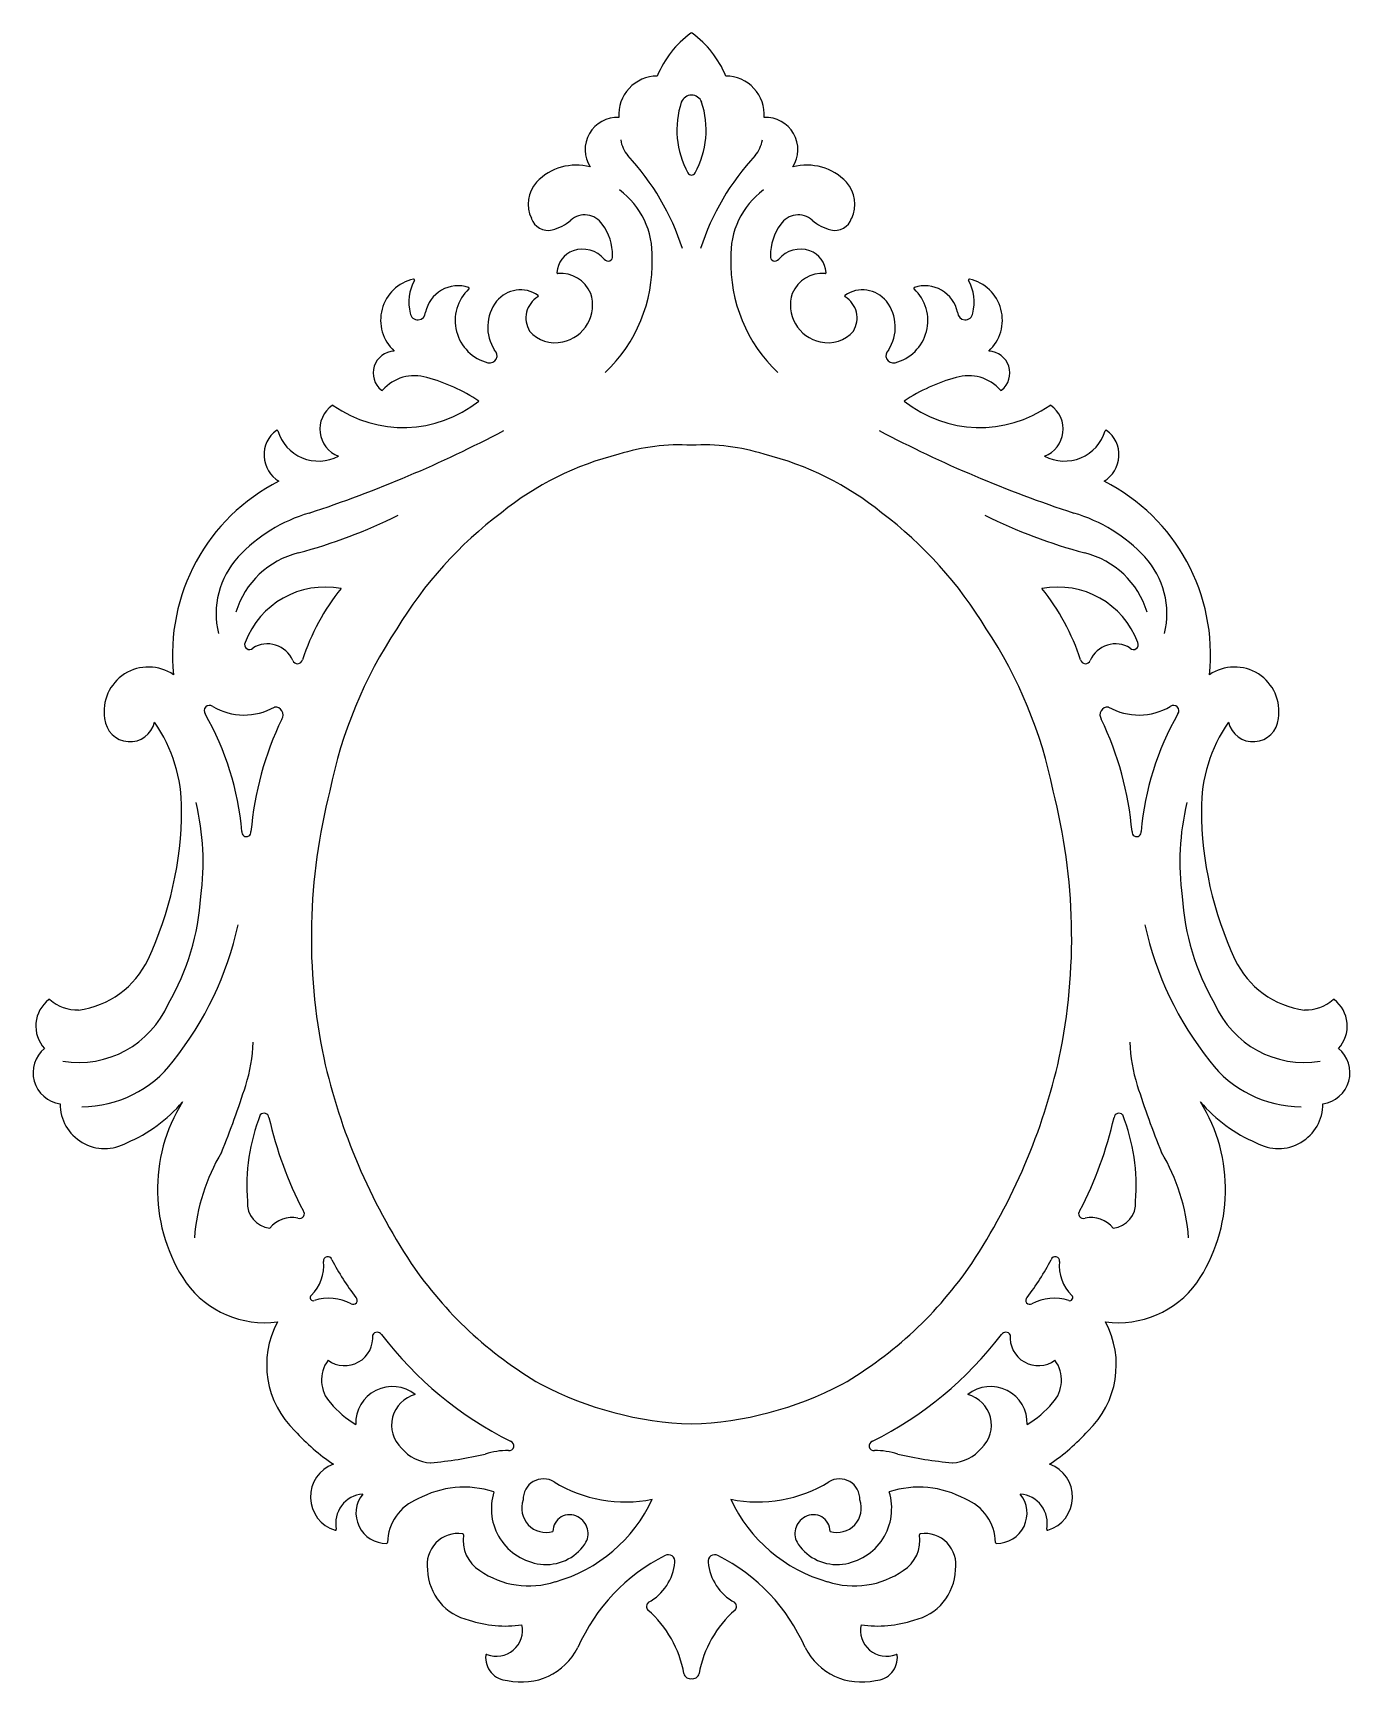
# Model space of a CAD drawing. Header units: millimetres. Extents: x 0 to 720, y 0 to 902.
import ezdxf

# ---------------------------------------------------------------- set-up
doc = ezdxf.new("R2010")
doc.units = ezdxf.units.MM

msp = doc.modelspace()

# ---------------------------------------------------------------- linework, layer by layer
for centre, radius, start, end in [((391.32, 858.24), 53.97, 125.81745, 157.9197), ((360.03, 901.6), 0.5, 54.18255, 125.81745), ((328.74, 858.24), 53.97, 22.0803, 54.18255), ((341.33, 857.44), 21.09, 90.05174, 184.26186), ((378.73, 857.44), 21.09, 355.73814, 89.94826), ((360.03, 862.06), 6.01, 90, 157.76951), ((360.03, 862.06), 6.01, 22.23049, 90), ((401.14, 849.13), 49.09, 161.95403, 208.62579), ((318.91, 849.13), 49.09, 331.37421, 18.04597), ((319.41, 838.34), 17.55, 87.10196, 212.93741), ((400.65, 838.34), 17.55, 327.06259, 92.89804), ((296.98, 800.2), 29.61, 74.9371, 136.92749), ((360.08, 826.69), 2.3, 208.09901, 268.70417), ((359.98, 826.69), 2.3, 271.29583, 331.90099), ((423.08, 800.2), 29.61, 43.07251, 105.0629), ((288.54, 808.42), 17.83, 137.71258, 205.60286), ((431.52, 808.42), 17.83, 334.39714, 42.28742), ((281.76, 803.98), 9.86, 199.33912, 282.69951), ((275.53, 823.02), 29.87, 286.32582, 308.38392), ((301.74, 791.25), 11.34, 32.96885, 132.519), ((287.99, 780.25), 28.92, 359.86354, 36.43236), ((432.07, 780.25), 28.92, 143.56764, 180.13646), ((418.31, 791.25), 11.34, 47.481, 147.03115), ((444.52, 823.02), 29.87, 231.61608, 253.67418), ((438.29, 803.98), 9.86, 257.30049, 340.66088), ((300.24, 769.97), 13.89, 110.59287, 175.4339), ((300.44, 768.21), 15.61, 40.36715, 109.01831), ((314.36, 779.9), 2.57, 217.82935, 6.3334), ((405.69, 779.9), 2.57, 173.6666, 322.17065), ((419.61, 768.21), 15.61, 70.98169, 139.63285), ((419.82, 769.97), 13.89, 4.5661, 69.40713), ((213.03, 745.03), 22.97, 102.61479, 227.41083), ((208.12, 766.96), 0.5, 331.26637, 102.61479), ((286.89, 771.03), 0.5, 175.4339, 275.08907), ((288.51, 752.86), 17.75, 22.49755, 95.08907), ((431.54, 752.86), 17.75, 84.91093, 157.50245), ((433.16, 771.03), 0.5, 264.91093, 4.5661), ((511.93, 766.96), 0.5, 77.38521, 208.73363), ((507.02, 745.03), 22.97, 312.58917, 77.38521), ((230.4, 754.75), 24.9, 151.26637, 193.82811), ((232.45, 745.62), 18.21, 71.77687, 168.40405), ((254.55, 744.75), 23.74, 133.12049, 255.87066), ((237.98, 762.44), 0.5, 313.12049, 71.77687), ((266.51, 744.86), 16.72, 54.95351, 141.34196), ((275.82, 758.14), 0.5, 300.64343, 54.95351), ((285.48, 753.21), 20.47, 281.65554, 18.34025), ((434.57, 753.21), 20.47, 161.65975, 258.34446), ((444.24, 758.14), 0.5, 125.04649, 239.35657), ((453.55, 744.86), 16.72, 38.65804, 125.04649), ((465.5, 744.75), 23.74, 284.12934, 46.87951), ((482.07, 762.44), 0.5, 108.22313, 226.87951), ((487.61, 745.62), 18.21, 11.59595, 108.22313), ((489.66, 754.75), 24.9, 346.17189, 28.73363), ((210.39, 749.42), 4.22, 188.57513, 358.05005), ((271.71, 741.17), 23.09, 142.24634, 212.93447), ((282.93, 746.12), 13.46, 120.64343, 211.74154), ((437.12, 746.12), 13.46, 328.25846, 59.35657), ((448.35, 741.17), 23.09, 327.06553, 37.75366), ((509.67, 749.42), 4.22, 181.94995, 351.42487), ((285.28, 750.71), 18.07, 220.21692, 283.88118), ((434.77, 750.71), 18.07, 256.11882, 319.78308), ((198.07, 716.04), 12.09, 92.78932, 230.94294), ((249.78, 725.56), 3.97, 255.09921, 50.10666), ((470.28, 725.56), 3.97, 129.89334, 284.90079), ((521.98, 716.04), 12.09, 309.05706, 87.21068), ((208.51, 691.61), 23.01, 72.95252, 138.96426), ((189.89, 619.22), 97.74, 56.53808, 74.95935), ((530.17, 619.22), 97.74, 105.04065, 123.46192), ((511.55, 691.61), 23.01, 41.03574, 107.04748), ((190.77, 707.05), 0.5, 230.94294, 318.96426), ((529.28, 707.05), 0.5, 221.03574, 309.05706), ((172.59, 685.37), 15.78, 124.72657, 249.35984), ((163.88, 697.93), 0.5, 54.86972, 124.72657), ((202.36, 752.62), 66.37, 234.86972, 308.61498), ((517.7, 752.62), 66.37, 231.38502, 305.13028), ((547.47, 685.37), 15.78, 290.64016, 55.27343), ((556.18, 697.93), 0.5, 55.27343, 125.13028), ((143.04, 671.29), 16.74, 126.67219, 239.20533), ((133.35, 684.31), 0.5, 16.98806, 126.67219), ((156.17, 691.28), 23.36, 196.98806, 297.69291), ((353.33, 567.42), 109.34, 86.48822, 107.61957), ((366.73, 567.42), 109.34, 72.38043, 93.51178), ((563.89, 691.28), 23.36, 242.30709, 343.01194), ((577.01, 671.29), 16.74, 300.79467, 53.32781), ((586.71, 684.31), 0.5, 53.32781, 163.01194), ((360.91, 509.73), 166.94, 104.10267, 128.90256), ((359.15, 509.73), 166.94, 51.09744, 75.89733), ((182.59, 562.09), 106.33, 116.90374, 185.97926), ((537.47, 562.09), 106.33, 354.02074, 63.09626), ((392.09, 459.55), 225.69, 127.06283, 148.8762), ((327.96, 459.55), 225.69, 31.1238, 52.93717), ((159.74, 552.26), 46.72, 79.25271, 159.55436), ((265.17, 520.34), 124.14, 141.18073, 161.73435), ((560.32, 552.26), 46.72, 20.44564, 100.74729), ((454.89, 520.34), 124.14, 18.26565, 38.81927), ((118.36, 567.46), 2.65, 154.85032, 315.03074), ((405.66, 439.1), 248.1, 146.45315, 168.73962), ((314.4, 439.1), 248.1, 11.26038, 33.54685), ((601.69, 567.46), 2.65, 224.96926, 25.14968), ((128.24, 552.9), 15, 23.44751, 122.25422), ((591.82, 552.9), 15, 57.74578, 156.55249), ((63.13, 530.94), 24.31, 55.67183, 189.28518), ((144.59, 559.8), 2.75, 199.78538, 348.48472), ((575.47, 559.8), 2.75, 191.51528, 340.21462), ((656.93, 530.94), 24.31, 350.71482, 124.32817), ((96.5, 531.32), 2.94, 53.30641, 216.7573), ((115.46, 562.8), 33.82, 239.42639, 299.34666), ((132.46, 529.11), 4.24, 325.99503, 95.76447), ((587.6, 529.11), 4.24, 84.23553, 214.00497), ((604.6, 562.8), 33.82, 240.65334, 300.57361), ((623.56, 531.32), 2.94, 323.2427, 126.69359), ((52.99, 528.3), 13.91, 185.30591, 346.26819), ((-1.45, 477.84), 82.71, 359.48065, 34.76203), ((-42.09, 451.85), 156.84, 4.93663, 29.70112), ((298.55, 449.29), 180.08, 154.5284, 174.93841), ((421.51, 449.29), 180.08, 5.06159, 25.4716), ((762.15, 451.85), 156.84, 150.29888, 175.06337), ((721.5, 477.84), 82.71, 145.23797, 180.51935), ((667.07, 528.3), 13.91, 193.73181, 354.69409), ((475.08, 407.16), 322.91, 165.58413, 191.75553), ((244.98, 407.16), 322.91, 348.24447, 14.41587), ((-112.92, 477.78), 194.18, 334.87436, 359.79714), ((832.97, 477.78), 194.18, 180.20286, 205.12564), ((116.66, 464.99), 2.52, 171.70515, 4.4493), ((603.4, 464.99), 2.52, 175.5507, 8.29485), ((18.65, 416.07), 48.86, 277.36962, 334.88284), ((701.4, 416.07), 48.86, 205.11716, 262.63038), ((19.62, 358.9), 18.12, 127.30935, 222.71997), ((8.94, 372.92), 0.5, 48.68066, 127.30935), ((24.35, 390.45), 22.84, 228.68066, 271.43837), ((695.71, 390.45), 22.84, 268.56163, 311.31934), ((711.12, 372.92), 0.5, 52.69065, 131.31934), ((700.44, 358.9), 18.12, 317.28003, 52.69065), ((17.14, 333.32), 17.14, 129.19726, 262.22105), ((702.92, 333.32), 17.14, 277.77895, 50.80274), ((489.3, 415.63), 338.6, 192.66932, 213.44752), ((230.75, 415.63), 338.6, 326.55248, 347.33068), ((39.23, 316.22), 24.41, 179.73123, 299.69108), ((20.27, 369.16), 80.39, 292.72092, 319.8765), ((158.84, 269.4), 90.8, 148.12185, 214.14931), ((561.21, 269.4), 90.8, 325.85069, 31.87815), ((699.78, 369.16), 80.39, 220.1235, 247.27908), ((680.83, 316.22), 24.41, 240.30892, 0.26877), ((222.97, 271.41), 106.09, 158.4739, 184.57156), ((126.25, 308.36), 2.79, 9.80166, 134.80538), ((336.11, 355.77), 212.35, 192.76869, 207.44499), ((383.95, 355.77), 212.35, 332.55501, 347.23131), ((593.8, 308.36), 2.79, 45.19462, 170.19834), ((497.08, 271.41), 106.09, 355.42844, 21.5261), ((131.05, 261.96), 13.86, 175.86664, 263.28906), ((589.01, 261.96), 13.86, 276.71094, 4.13336), ((141.57, 238.8), 15.35, 77.56693, 142.28917), ((145.85, 256.12), 2.53, 247.17898, 44.57501), ((574.2, 256.12), 2.53, 135.42499, 292.82102), ((578.49, 238.8), 15.35, 37.71083, 102.43307), ((136.39, 227.7), 22.58, 314.18929, 5.88442), ((161.14, 230.39), 2.31, 16.22527, 189.13214), ((291.34, 298.2), 144.53, 207.69123, 217.41218), ((387.77, 351.97), 218.82, 214.19218, 239.76802), ((332.29, 351.97), 218.82, 300.23198, 325.80782), ((428.72, 298.2), 144.53, 322.58782, 332.30877), ((558.92, 230.39), 2.31, 350.86786, 163.77473), ((583.66, 227.7), 22.58, 174.11558, 225.81071), ((126.94, 250.19), 53.65, 216.29817, 277.13838), ((593.11, 250.19), 53.65, 262.86162, 323.70183), ((153.25, 210.26), 1.68, 131.80329, 289.34246), ((161.81, 184.33), 25.62, 61.77732, 108.18585), ((175.07, 208.76), 2.19, 238.22495, 47.97967), ((544.98, 208.76), 2.19, 132.02033, 301.77505), ((558.25, 184.33), 25.62, 71.81415, 118.22268), ((566.8, 210.26), 1.68, 250.65754, 48.19671), ((177.83, 173.51), 50.06, 152.06742, 226.25759), ((170.41, 188.48), 15.41, 233.88742, 5.3113), ((188.21, 188.52), 2.82, 34.40664, 150.48483), ((351.56, 312.83), 202.46, 217.31245, 243.46913), ((368.49, 312.83), 202.46, 296.53087, 322.68755), ((531.84, 188.52), 2.82, 29.51517, 145.59336), ((549.64, 188.48), 15.41, 174.6887, 306.11258), ((542.22, 173.51), 50.06, 313.74241, 27.93258), ((176.08, 165.12), 18.35, 143.49862, 222.79525), ((543.98, 165.12), 18.35, 317.20475, 36.50138), ((366.3, 332.23), 191.15, 242.34922, 268.11865), ((353.75, 332.23), 191.15, 271.88135, 297.65078), ((196.49, 141.63), 20.01, 51.27786, 182.30784), ((213.35, 140.52), 17.28, 104.55124, 226.76588), ((523.56, 141.63), 20.01, 357.69216, 128.72214), ((506.7, 140.52), 17.28, 313.23412, 75.44876), ((207.15, 190.9), 58.71, 220.65783, 238.52551), ((512.9, 190.9), 58.71, 301.47449, 319.34217), ((227.1, 212.98), 112.94, 222.04119, 236.16125), ((492.96, 212.98), 112.94, 303.83875, 317.95881), ((218.57, 141.95), 22.07, 219.41012, 267.01345), ((259.52, 87.17), 39.46, 89.3415, 108.0913), ((260.32, 129.22), 2.61, 262.29687, 71.99611), ((459.73, 129.22), 2.61, 108.00389, 277.70313), ((460.53, 87.17), 39.46, 71.9087, 90.6585), ((501.49, 141.95), 22.07, 272.98655, 320.58988), ((170.79, 101.26), 19.08, 110.18469, 252.95142), ((196.09, 348.75), 229.84, 275.32397, 282.86469), ((523.96, 348.75), 229.84, 257.13531, 264.67603), ((549.26, 101.26), 19.08, 287.04858, 69.81531), ((279.09, 100.01), 11.11, 58.56377, 181.77331), ((323.89, 173.35), 74.83, 238.58473, 281.34505), ((396.17, 173.35), 74.83, 258.65495, 301.41527), ((440.97, 100.01), 11.11, 358.22669, 121.43623), ((181.47, 86.84), 15.97, 94.32607, 191.70298), ((193.1, 92.35), 16.52, 140.97257, 270.75129), ((219.86, 75.85), 26.05, 111.29316, 178.96612), ((235.7, 53.84), 52.75, 72.0586, 118.67304), ((281.29, 94.93), 30.71, 162.78361, 262.73995), ((280.42, 95.07), 13.26, 159.68494, 286.98158), ((263.07, 135.07), 83.29, 285.6851, 335.08422), ((456.99, 135.07), 83.29, 204.91578, 254.3149), ((439.64, 95.07), 13.26, 253.01842, 20.31506), ((438.77, 94.93), 30.71, 277.26005, 17.21639), ((484.35, 53.84), 52.75, 61.32696, 107.9414), ((500.2, 75.85), 26.05, 1.03388, 68.70684), ((526.96, 92.35), 16.52, 269.24871, 39.02743), ((538.59, 86.84), 15.97, 348.29702, 85.67393), ((293.36, 82.46), 9.06, 59.71845, 180.45296), ((293.25, 81.19), 10.23, 326.03527, 62.77555), ((426.81, 81.19), 10.23, 117.22445, 213.96473), ((426.7, 82.46), 9.06, 359.54704, 120.28155), ((165.35, 83.5), 0.5, 252.95142, 11.70298), ((232.51, 64.21), 17.03, 81.83031, 189.86563), ((487.55, 64.21), 17.03, 350.13437, 98.16969), ((554.71, 83.5), 0.5, 168.29702, 287.04858), ((193.31, 76.33), 0.5, 270.75129, 358.96612), ((234.86, 80.57), 0.5, 350.88223, 81.83031), ((254.48, 77.42), 19.37, 170.88223, 238.12422), ((280.61, 89.78), 25.51, 262.79749, 325.90409), ((439.45, 89.78), 25.51, 214.09591, 277.20251), ((465.58, 77.42), 19.37, 301.87578, 9.11777), ((485.2, 80.57), 0.5, 98.16969, 189.11777), ((526.74, 76.33), 0.5, 181.03388, 269.24871), ((391.13, -21.68), 101.62, 116.61493, 156.52508), ((322.84, 68.29), 28.26, 299.08124, 354.31253), ((347.35, 65.96), 3.65, 352.60601, 118.54151), ((372.71, 65.96), 3.65, 61.45849, 187.39399), ((397.21, 68.29), 28.26, 185.68747, 240.91876), ((328.93, -21.68), 101.62, 23.47492, 63.38507), ((244.61, 62.11), 28.89, 181.62648, 257.74849), ((271.03, 99.46), 46.89, 235.16975, 288.08328), ((449.03, 99.46), 46.89, 251.91672, 304.83025), ((475.44, 62.11), 28.89, 282.25151, 358.37352), ((338.28, 41.32), 2.84, 126.9134, 224.00025), ((296.05, -6.32), 60.84, 10.32231, 48.65273), ((424.01, -6.32), 60.84, 131.34727, 169.67769), ((381.77, 41.32), 2.84, 315.99975, 53.0866), ((258.11, 91.22), 60.61, 251.10585, 278.74127), ((253.35, 28.35), 14.28, 248.87342, 11.97677), ((466.7, 28.35), 14.28, 168.02323, 291.12658), ((461.95, 91.22), 60.61, 261.25873, 288.89415), ((267.19, 34.49), 34.5, 257.0625, 332.94372), ((452.86, 34.49), 34.5, 207.05628, 282.9375), ((259.96, 13.35), 12.49, 174.17977, 267.76391), ((248.03, 14.56), 0.5, 68.87342, 174.17977), ((460.1, 13.35), 12.49, 272.23609, 5.82023), ((472.03, 14.56), 0.5, 5.82023, 111.12658), ((359.26, 5.22), 3.41, 190.86336, 283.00208), ((360.8, 5.22), 3.41, 256.99792, 349.13664)]:
    msp.add_arc(centre, radius, start, end)
at = {"color": 1}
for centre, radius, start, end in [((338.7, 846.35), 17.61, 188.89959, 220.12461), ((381.36, 846.35), 17.61, 319.87539, 351.10041), ((225.59, 742.31), 136.09, 17.89934, 42.92669), ((494.47, 742.31), 136.09, 137.07331, 162.10066), ((294.3, 780.74), 44.23, 357.35865, 53.4303), ((425.76, 780.74), 44.23, 126.5697, 182.64135), ((255.71, 776.21), 82.8, 313.62892, 1.72381), ((464.34, 776.21), 82.8, 178.27619, 226.37108), ((-66.03, 1299.3), 694.62, 288.21142, 297.74501), ((786.09, 1299.3), 694.62, 242.25499, 251.78858), ((175.3, 556.7), 86.25, 106.3281, 137.07048), ((69.45, 899.92), 292.2, 284.99113, 296.44191), ((650.6, 899.92), 292.2, 243.55809, 255.00887), ((544.76, 556.7), 86.25, 42.92952, 73.6719), ((146.41, 584.3), 46.3, 137.72991, 193.44303), ((156.62, 571.28), 47.81, 104.02695, 162.99927), ((563.43, 571.28), 47.81, 17.00073, 75.97305), ((573.65, 584.3), 46.3, 346.55697, 42.27009), ((-44.28, 448.77), 137.29, 352.02666, 13.59646), ((764.33, 448.77), 137.29, 166.40354, 187.97334), ((-41, 437.72), 132.92, 329.93595, 356.55393), ((761.06, 437.72), 132.92, 183.44607, 210.06405), ((-65.79, 453.3), 182.18, 321.3805, 347.60856), ((785.85, 453.3), 182.18, 192.39144, 218.6195), ((24.94, 392.41), 53.51, 260.78797, 336.56302), ((695.11, 392.41), 53.51, 203.43698, 279.21203), ((27.42, 353.9), 93.09, 342.75231, 357.56841), ((692.64, 353.9), 93.09, 182.43159, 197.24769), ((26.61, 377.29), 62.57, 270.15124, 322.95008), ((693.45, 377.29), 62.57, 217.04992, 269.84876), ((-396.83, 491.52), 539.09, 338.01667, 342.15279), ((1116.89, 491.52), 539.09, 197.84721, 201.98333), ((194.74, 234.89), 106.81, 149.11891, 175.62402), ((525.32, 234.89), 106.81, 4.37598, 30.88109)]:
    msp.add_arc(centre, radius, start, end, dxfattribs=at)

doc.saveas('drawing.dxf')
